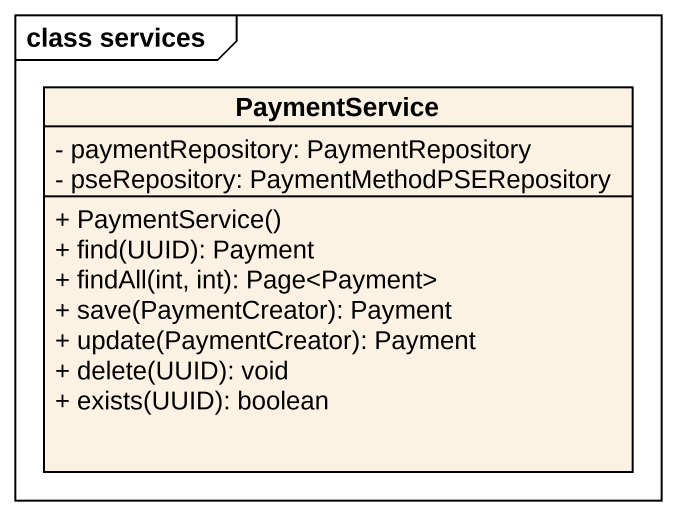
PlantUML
@startuml
mainframe class services
hide circle
hide empty members
skinparam classAttributeIconSize 0
class PaymentService {
  - paymentRepository: PaymentRepository
  - pseRepository: PaymentMethodPSERepository
  + PaymentService()
  + find(UUID): Payment
  + findAll(int, int): Page<Payment>
  + save(PaymentCreator): Payment
  + update(PaymentCreator): Payment
  + delete(UUID): void
  + exists(UUID): boolean
}
@enduml
